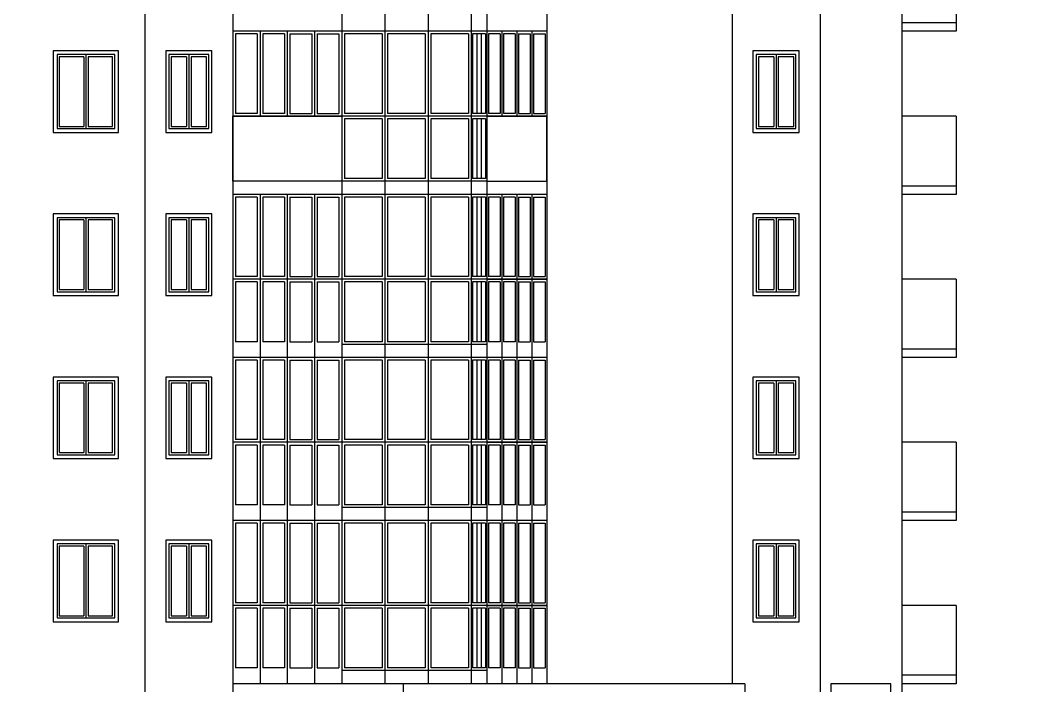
# Model space of a CAD drawing. Header units: inches. Extents: x -634 to 3638, y -6930911 to 5552.
# Drawn here: x 1300.73 to 1318.99, y 3483.55 to 3495.46 of the extents above; entities that cross this region are included whole.
import ezdxf

# ---------------------------------------------------------------- set-up
doc = ezdxf.new("R2010")
doc.units = ezdxf.units.IN
doc.header["$MEASUREMENT"] = 0
doc.linetypes.add('Dashed', pattern=[1128.888893, 564.444447, -564.444447])
for name, color, linetype, lineweight in [('ELEV', 134, 'Continuous', 18), ('фасады', 7, 'Continuous', 30), ('фасады2', 7, 'Continuous', 25)]:
    doc.layers.add(name, color=color, linetype=linetype, lineweight=lineweight)

msp = doc.modelspace()

# ---------------------------------------------------------------- hatches: boundary and pattern name
at = {"layer": 'ELEV', "linetype": 'Continuous'}
h = msp.add_hatch(dxfattribs=at)
h.set_pattern_fill('ANSI31', color=256, scale=0.01044, style=0)
h.set_pattern_definition([(45, (1262.311104, 3366.587935), (-0.02343928418428, 0.02343928418428), [])])
edge = h.paths.add_edge_path()
edge.add_ellipse((1445.78234, 3471.96182), major_axis=(0, 6932302.83262), ratio=0.00000001506, start_angle=89.999976115149, end_angle=270.000023884851)
edge.add_line((1445.67794, 3474.85168), (1445.67794, 3528.48347))
edge.add_line((1445.67794, 3528.48347), (1445.88675, 3528.48347))
edge.add_line((1445.88675, 3528.48347), (1445.88675, 3474.85168))

# ---------------------------------------------------------------- linework, layer by layer
at = {"layer": 'фасады', "color": 7, "ltscale": 100}
for points in [[(1304.5239, 3504.02135), (1304.5239, 3483.58297)], [(1308.78676, 3504.02135), (1308.78676, 3483.58297)], [(1310.13959, 3504.02135), (1310.13959, 3483.58297)]]:
    msp.add_lwpolyline(points, dxfattribs=at)
at = {"layer": 'фасады', "color": 7, "linetype": 'Dashed', "ltscale": 100}
for points in [[(1302.95014, 3498.18181), (1302.95014, 3495.26204)], [(1313.45255, 3498.18181), (1313.45255, 3495.26204)], [(1315.02631, 3498.18181), (1315.02631, 3495.26204)], [(1316.48619, 3498.18181), (1316.48619, 3495.26204)], [(1317.45945, 3496.66353), (1317.45945, 3495.26204)], [(1316.48619, 3495.41776), (1317.45945, 3495.41776), (1317.45945, 3495.26204), (1316.48619, 3495.26204)], [(1302.95014, 3495.26204), (1302.95014, 3492.34227)], [(1313.45255, 3495.26204), (1313.45255, 3492.34227)], [(1315.02631, 3495.26204), (1315.02631, 3492.34227)], [(1316.48619, 3495.26204), (1316.48619, 3492.34227)], [(1317.45945, 3493.74376), (1316.48619, 3493.74376)], [(1317.45945, 3493.74376), (1317.45945, 3492.34227)], [(1316.48619, 3492.49799), (1317.45945, 3492.49799), (1317.45945, 3492.34227), (1316.48619, 3492.34227)], [(1302.95014, 3492.34227), (1302.95014, 3489.4225)], [(1313.45255, 3492.34227), (1313.45255, 3489.4225)], [(1315.02631, 3492.34227), (1315.02631, 3489.4225)], [(1316.48619, 3492.34227), (1316.48619, 3489.4225)], [(1317.45945, 3490.82399), (1316.48619, 3490.82399)], [(1317.45945, 3490.82399), (1317.45945, 3489.4225)], [(1316.48619, 3489.57823), (1317.45945, 3489.57823), (1317.45945, 3489.4225), (1316.48619, 3489.4225)], [(1302.95014, 3489.4225), (1302.95014, 3486.50274)], [(1313.45255, 3489.4225), (1313.45255, 3486.50274)], [(1315.02631, 3489.4225), (1315.02631, 3486.50274)], [(1316.48619, 3489.4225), (1316.48619, 3486.50274)], [(1317.45945, 3487.90422), (1316.48619, 3487.90422)], [(1317.45945, 3487.90422), (1317.45945, 3486.50274)], [(1316.48619, 3486.65846), (1317.45945, 3486.65846), (1317.45945, 3486.50274), (1316.48619, 3486.50274)], [(1302.95014, 3486.50274), (1302.95014, 3483.58297)], [(1313.45255, 3486.50274), (1313.45255, 3483.58297)], [(1315.02631, 3486.50274), (1315.02631, 3483.58297)], [(1316.48619, 3486.50274), (1316.48619, 3483.58297)], [(1317.45945, 3484.98446), (1316.48619, 3484.98446)], [(1317.45945, 3484.98446), (1317.45945, 3483.58297)], [(1316.48619, 3483.73869), (1317.45945, 3483.73869), (1317.45945, 3483.58297), (1316.48619, 3483.58297)], [(1302.95014, 3483.58297), (1302.95014, 3479.78727)], [(1304.5239, 3483.58297), (1304.5239, 3479.94299)], [(1313.68224, 3483.58297), (1304.5239, 3483.58297)], [(1307.57019, 3483.58297), (1307.57019, 3479.94299)], [(1313.68224, 3483.58297), (1313.68224, 3479.94299)], [(1315.02631, 3483.58297), (1315.02631, 3479.78727)], [(1316.48619, 3483.58297), (1316.48619, 3479.78727)]]:
    msp.add_lwpolyline(points, dxfattribs=at)
at = {"layer": 'фасады', "color": 7, "ltscale": 100}
for points in [[(1304.5239, 3493.74376), (1306.47041, 3493.74376), (1306.47041, 3492.57586), (1304.5239, 3492.57586)], [(1310.13959, 3493.74376), (1309.069, 3493.74376), (1309.069, 3492.57586), (1310.13959, 3492.57586)]]:
    msp.add_lwpolyline(points, close=True, dxfattribs=at)
at = {"layer": 'фасады2', "color": 7, "ltscale": 100}
for p, q in [((1303.38178, 3494.84354), (1303.38178, 3493.51991)), ((1304.09226, 3494.84354), (1303.38178, 3494.84354)), ((1303.42071, 3494.80461), (1303.42071, 3493.55884)), ((1303.69809, 3494.80461), (1303.42071, 3494.80461)), ((1304.05333, 3494.80461), (1303.77595, 3494.80461)), ((1304.05333, 3493.55884), (1304.05333, 3494.80461)), ((1304.09226, 3493.51991), (1304.09226, 3494.84354)), ((1313.88419, 3494.84354), (1313.88419, 3493.51991)), ((1314.59467, 3494.84354), (1313.88419, 3494.84354)), ((1313.92312, 3494.80461), (1313.92312, 3493.55884)), ((1314.2005, 3494.80461), (1313.92312, 3494.80461)), ((1314.55574, 3494.80461), (1314.27836, 3494.80461)), ((1314.55574, 3493.55884), (1314.55574, 3494.80461)), ((1314.59467, 3493.51991), (1314.59467, 3494.84354)), ((1304.5239, 3493.74376), (1306.47041, 3493.74376)), ((1309.069, 3493.74376), (1310.13959, 3493.74376)), ((1303.38178, 3493.51991), (1304.09226, 3493.51991)), ((1303.42071, 3493.55884), (1303.69809, 3493.55884)), ((1303.77595, 3493.55884), (1304.05333, 3493.55884)), ((1313.88419, 3493.51991), (1314.59467, 3493.51991)), ((1313.92312, 3493.55884), (1314.2005, 3493.55884)), ((1314.27836, 3493.55884), (1314.55574, 3493.55884)), ((1303.38178, 3491.92377), (1303.38178, 3490.60014)), ((1304.09226, 3491.92377), (1303.38178, 3491.92377)), ((1303.42071, 3491.88484), (1303.42071, 3490.63907)), ((1303.69809, 3491.88484), (1303.42071, 3491.88484)), ((1304.05333, 3491.88484), (1303.77595, 3491.88484)), ((1304.05333, 3490.63907), (1304.05333, 3491.88484)), ((1304.09226, 3490.60014), (1304.09226, 3491.92377)), ((1313.88419, 3491.92377), (1313.88419, 3490.60014)), ((1314.59467, 3491.92377), (1313.88419, 3491.92377)), ((1313.92312, 3491.88484), (1313.92312, 3490.63907)), ((1314.2005, 3491.88484), (1313.92312, 3491.88484)), ((1314.55574, 3491.88484), (1314.27836, 3491.88484)), ((1314.55574, 3490.63907), (1314.55574, 3491.88484)), ((1314.59467, 3490.60014), (1314.59467, 3491.92377)), ((1309.069, 3490.82399), (1310.13959, 3490.82399)), ((1303.38178, 3490.60014), (1304.09226, 3490.60014)), ((1303.42071, 3490.63907), (1303.69809, 3490.63907)), ((1303.77595, 3490.63907), (1304.05333, 3490.63907)), ((1313.88419, 3490.60014), (1314.59467, 3490.60014)), ((1313.92312, 3490.63907), (1314.2005, 3490.63907)), ((1314.27836, 3490.63907), (1314.55574, 3490.63907)), ((1303.38178, 3489.004), (1303.38178, 3487.68038)), ((1304.09226, 3489.004), (1303.38178, 3489.004)), ((1303.42071, 3488.96507), (1303.42071, 3487.71931)), ((1303.69809, 3488.96507), (1303.42071, 3488.96507)), ((1304.05333, 3488.96507), (1303.77595, 3488.96507)), ((1304.05333, 3487.71931), (1304.05333, 3488.96507)), ((1304.09226, 3487.68038), (1304.09226, 3489.004)), ((1313.88419, 3489.004), (1313.88419, 3487.68038)), ((1314.59467, 3489.004), (1313.88419, 3489.004)), ((1313.92312, 3488.96507), (1313.92312, 3487.71931)), ((1314.2005, 3488.96507), (1313.92312, 3488.96507)), ((1314.55574, 3488.96507), (1314.27836, 3488.96507)), ((1314.55574, 3487.71931), (1314.55574, 3488.96507)), ((1314.59467, 3487.68038), (1314.59467, 3489.004)), ((1309.069, 3487.90422), (1310.13959, 3487.90422)), ((1303.38178, 3487.68038), (1304.09226, 3487.68038)), ((1303.42071, 3487.71931), (1303.69809, 3487.71931)), ((1303.77595, 3487.71931), (1304.05333, 3487.71931)), ((1313.88419, 3487.68038), (1314.59467, 3487.68038)), ((1313.92312, 3487.71931), (1314.2005, 3487.71931)), ((1314.27836, 3487.71931), (1314.55574, 3487.71931)), ((1303.38178, 3486.08423), (1303.38178, 3484.76061)), ((1304.09226, 3486.08423), (1303.38178, 3486.08423)), ((1303.42071, 3486.0453), (1303.42071, 3484.79954)), ((1303.69809, 3486.0453), (1303.42071, 3486.0453)), ((1304.05333, 3486.0453), (1303.77595, 3486.0453)), ((1304.05333, 3484.79954), (1304.05333, 3486.0453)), ((1304.09226, 3484.76061), (1304.09226, 3486.08423)), ((1313.88419, 3486.08423), (1313.88419, 3484.76061)), ((1314.59467, 3486.08423), (1313.88419, 3486.08423)), ((1313.92312, 3486.0453), (1313.92312, 3484.79954)), ((1314.2005, 3486.0453), (1313.92312, 3486.0453)), ((1314.55574, 3486.0453), (1314.27836, 3486.0453)), ((1314.55574, 3484.79954), (1314.55574, 3486.0453)), ((1314.59467, 3484.76061), (1314.59467, 3486.08423)), ((1309.069, 3484.98446), (1310.13959, 3484.98446)), ((1303.38178, 3484.76061), (1304.09226, 3484.76061)), ((1303.42071, 3484.79954), (1303.69809, 3484.79954)), ((1303.77595, 3484.79954), (1304.05333, 3484.79954)), ((1313.88419, 3484.76061), (1314.59467, 3484.76061)), ((1313.92312, 3484.79954), (1314.2005, 3484.79954)), ((1314.27836, 3484.79954), (1314.55574, 3484.79954))]:
    msp.add_line(p, q, dxfattribs=at)
at = {"layer": 'фасады2', "color": 7, "linetype": 'Dashed', "ltscale": 100}
for points in [[(1304.5239, 3498.18181), (1304.5239, 3495.26204)], [(1304.5239, 3498.18181), (1304.5239, 3495.26204)], [(1306.47041, 3498.18181), (1306.47041, 3495.26204)], [(1306.47041, 3498.18181), (1306.47041, 3495.26204)], [(1307.24318, 3498.18181), (1307.24318, 3495.26204)], [(1308.01497, 3498.18181), (1308.01497, 3495.26204)], [(1308.78676, 3498.18181), (1308.78676, 3495.26204)], [(1308.78676, 3498.18181), (1308.78676, 3495.26204)], [(1309.069, 3498.18181), (1309.069, 3495.26204)], [(1309.069, 3498.18181), (1309.069, 3495.26204)], [(1310.13959, 3498.18181), (1310.13959, 3495.26204)], [(1310.13959, 3498.18181), (1310.13959, 3495.26204)], [(1304.5239, 3495.26204), (1304.5239, 3492.34227)], [(1310.13959, 3495.26204), (1304.5239, 3495.26204)], [(1304.96186, 3495.21338), (1304.57256, 3495.21338)], [(1304.96186, 3495.21338), (1304.96186, 3493.79243)], [(1305.01052, 3495.26204), (1305.01052, 3493.74376)], [(1305.05919, 3495.21338), (1305.05919, 3493.79243)], [(1305.44849, 3495.21338), (1305.05919, 3495.21338)], [(1305.44849, 3495.21338), (1305.44849, 3493.79243)], [(1305.49715, 3495.26204), (1305.49715, 3493.74376)], [(1305.54582, 3495.21338), (1305.54582, 3493.79243)], [(1305.54582, 3495.21338), (1305.93512, 3495.21338)], [(1305.93512, 3495.21338), (1305.93512, 3493.79243)], [(1305.98378, 3495.26204), (1305.98378, 3493.74376)], [(1306.03244, 3495.21338), (1306.03244, 3493.79243)], [(1306.03244, 3495.21338), (1306.42175, 3495.21338)], [(1306.47041, 3495.26204), (1306.47041, 3492.34227)], [(1307.19451, 3495.21338), (1306.52005, 3495.21338)], [(1307.24318, 3495.26204), (1307.24318, 3492.34227)], [(1307.9663, 3495.21338), (1307.29184, 3495.21338)], [(1308.01497, 3495.26204), (1308.01497, 3492.34227)], [(1308.7381, 3495.21338), (1308.06363, 3495.21338)], [(1308.78676, 3495.26204), (1308.78676, 3492.34227)], [(1309.04467, 3495.21338), (1308.81109, 3495.21338)], [(1309.069, 3495.26204), (1309.069, 3492.34227)], [(1309.0982, 3495.21338), (1309.0982, 3493.79243)], [(1309.30745, 3495.21338), (1309.0982, 3495.21338)], [(1309.30745, 3495.21338), (1309.30745, 3493.79243)], [(1309.33665, 3495.26204), (1309.33665, 3493.74376)], [(1309.36585, 3495.21338), (1309.36585, 3493.79243)], [(1309.5751, 3495.21338), (1309.36585, 3495.21338)], [(1309.5751, 3495.21338), (1309.5751, 3493.79243)], [(1309.6043, 3495.26204), (1309.6043, 3493.74376)], [(1309.63349, 3495.21338), (1309.63349, 3493.79243)], [(1309.63349, 3495.21338), (1309.84274, 3495.21338)], [(1309.84274, 3495.21338), (1309.84274, 3493.79243)], [(1309.87194, 3495.26204), (1309.87194, 3493.74376)], [(1309.90114, 3495.21338), (1309.90114, 3493.79243)], [(1309.90114, 3495.21338), (1310.11039, 3495.21338)], [(1310.11039, 3495.21338), (1310.11039, 3493.79243)], [(1310.13959, 3495.26204), (1310.13959, 3492.34227)], [(1310.13959, 3493.74376), (1304.5239, 3493.74376)], [(1310.13959, 3493.74376), (1304.5239, 3493.74376)], [(1304.96186, 3493.79243), (1304.57256, 3493.79243)], [(1305.44849, 3493.79243), (1305.05919, 3493.79243)], [(1305.54582, 3493.79243), (1305.93512, 3493.79243)], [(1306.03244, 3493.79243), (1306.42175, 3493.79243)], [(1307.19451, 3493.79243), (1306.52005, 3493.79243)], [(1307.19451, 3493.6951), (1306.52005, 3493.6951)], [(1307.9663, 3493.79243), (1307.29184, 3493.79243)], [(1307.9663, 3493.6951), (1307.29184, 3493.6951)], [(1308.7381, 3493.79243), (1308.06363, 3493.79243)], [(1308.7381, 3493.6951), (1308.06363, 3493.6951)], [(1309.04467, 3493.79243), (1308.81109, 3493.79243)], [(1309.04467, 3493.6951), (1308.81109, 3493.6951)], [(1309.30745, 3493.79243), (1309.0982, 3493.79243)], [(1309.5751, 3493.79243), (1309.36585, 3493.79243)], [(1309.63349, 3493.79243), (1309.84274, 3493.79243)], [(1309.90114, 3493.79243), (1310.11039, 3493.79243)], [(1309.069, 3492.57586), (1306.47041, 3492.57586)], [(1307.19451, 3492.62452), (1306.52005, 3492.62452)], [(1307.9663, 3492.62452), (1307.29184, 3492.62452)], [(1308.7381, 3492.62452), (1308.06363, 3492.62452)], [(1309.04467, 3492.62452), (1308.81109, 3492.62452)], [(1309.069, 3492.57586), (1309.069, 3489.65609)], [(1304.5239, 3492.34227), (1304.5239, 3489.4225)], [(1310.13959, 3492.34227), (1304.5239, 3492.34227)], [(1304.96186, 3492.29361), (1304.57256, 3492.29361)], [(1304.96186, 3492.29361), (1304.96186, 3490.87266)], [(1305.01052, 3492.34227), (1305.01052, 3489.4225)], [(1305.05919, 3492.29361), (1305.05919, 3490.87266)], [(1305.44849, 3492.29361), (1305.05919, 3492.29361)], [(1305.44849, 3492.29361), (1305.44849, 3490.87266)], [(1305.49715, 3492.34227), (1305.49715, 3489.4225)], [(1305.54582, 3492.29361), (1305.54582, 3490.87266)], [(1305.54582, 3492.29361), (1305.93512, 3492.29361)], [(1305.93512, 3492.29361), (1305.93512, 3490.87266)], [(1305.98378, 3492.34227), (1305.98378, 3489.4225)], [(1306.03244, 3492.29361), (1306.03244, 3490.87266)], [(1306.03244, 3492.29361), (1306.42175, 3492.29361)], [(1306.47041, 3492.34227), (1306.47041, 3489.4225)], [(1306.47041, 3492.34227), (1306.47041, 3489.4225)], [(1307.19451, 3492.29361), (1306.52005, 3492.29361)], [(1307.24318, 3492.34227), (1307.24318, 3489.4225)], [(1307.9663, 3492.29361), (1307.29184, 3492.29361)], [(1308.01497, 3492.34227), (1308.01497, 3489.4225)], [(1308.7381, 3492.29361), (1308.06363, 3492.29361)], [(1308.78676, 3492.34227), (1308.78676, 3489.4225)], [(1308.78676, 3492.34227), (1308.78676, 3489.4225)], [(1309.04467, 3492.29361), (1308.81109, 3492.29361)], [(1309.069, 3492.34227), (1309.069, 3489.4225)], [(1309.0982, 3492.29361), (1309.0982, 3490.87266)], [(1309.30745, 3492.29361), (1309.0982, 3492.29361)], [(1309.30745, 3492.29361), (1309.30745, 3490.87266)], [(1309.33665, 3492.34227), (1309.33665, 3489.4225)], [(1309.36585, 3492.29361), (1309.36585, 3490.87266)], [(1309.5751, 3492.29361), (1309.36585, 3492.29361)], [(1309.5751, 3492.29361), (1309.5751, 3490.87266)], [(1309.6043, 3492.34227), (1309.6043, 3489.4225)], [(1309.63349, 3492.29361), (1309.63349, 3490.87266)], [(1309.63349, 3492.29361), (1309.84274, 3492.29361)], [(1309.84274, 3492.29361), (1309.84274, 3490.87266)], [(1309.87194, 3492.34227), (1309.87194, 3489.4225)], [(1309.90114, 3492.29361), (1309.90114, 3490.87266)], [(1309.90114, 3492.29361), (1310.11039, 3492.29361)], [(1310.11039, 3492.29361), (1310.11039, 3490.87266)], [(1310.13959, 3492.34227), (1310.13959, 3489.4225)], [(1310.13959, 3490.82399), (1304.5239, 3490.82399)], [(1304.96186, 3490.87266), (1304.57256, 3490.87266)], [(1304.96186, 3490.77533), (1304.57256, 3490.77533)], [(1304.96186, 3490.77533), (1304.96186, 3489.70475)], [(1305.44849, 3490.87266), (1305.05919, 3490.87266)], [(1305.05919, 3490.77533), (1305.05919, 3489.70475)], [(1305.44849, 3490.77533), (1305.05919, 3490.77533)], [(1305.44849, 3490.77533), (1305.44849, 3489.70475)], [(1305.54582, 3490.87266), (1305.93512, 3490.87266)], [(1305.54582, 3490.77533), (1305.54582, 3489.70475)], [(1305.54582, 3490.77533), (1305.93512, 3490.77533)], [(1305.93512, 3490.77533), (1305.93512, 3489.70475)], [(1306.03244, 3490.87266), (1306.42175, 3490.87266)], [(1306.03244, 3490.77533), (1306.03244, 3489.70475)], [(1306.03244, 3490.77533), (1306.42175, 3490.77533)], [(1307.19451, 3490.87266), (1306.52005, 3490.87266)], [(1307.19451, 3490.77533), (1306.52005, 3490.77533)], [(1307.9663, 3490.87266), (1307.29184, 3490.87266)], [(1307.9663, 3490.77533), (1307.29184, 3490.77533)], [(1308.7381, 3490.87266), (1308.06363, 3490.87266)], [(1308.7381, 3490.77533), (1308.06363, 3490.77533)], [(1309.04467, 3490.87266), (1308.81109, 3490.87266)], [(1309.04467, 3490.77533), (1308.81109, 3490.77533)], [(1309.30745, 3490.87266), (1309.0982, 3490.87266)], [(1309.0982, 3490.77533), (1309.0982, 3489.70475)], [(1309.30745, 3490.77533), (1309.0982, 3490.77533)], [(1309.30745, 3490.77533), (1309.30745, 3489.70475)], [(1309.5751, 3490.87266), (1309.36585, 3490.87266)], [(1309.36585, 3490.77533), (1309.36585, 3489.70475)], [(1309.5751, 3490.77533), (1309.36585, 3490.77533)], [(1309.5751, 3490.77533), (1309.5751, 3489.70475)], [(1309.63349, 3490.87266), (1309.84274, 3490.87266)], [(1309.63349, 3490.77533), (1309.63349, 3489.70475)], [(1309.63349, 3490.77533), (1309.84274, 3490.77533)], [(1309.84274, 3490.77533), (1309.84274, 3489.70475)], [(1309.90114, 3490.87266), (1310.11039, 3490.87266)], [(1309.90114, 3490.77533), (1309.90114, 3489.70475)], [(1309.90114, 3490.77533), (1310.11039, 3490.77533)], [(1310.11039, 3490.77533), (1310.11039, 3489.70475)], [(1304.96186, 3489.70475), (1304.57256, 3489.70475)], [(1305.44849, 3489.70475), (1305.05919, 3489.70475)], [(1305.54582, 3489.70475), (1305.93512, 3489.70475)], [(1306.03244, 3489.70475), (1306.42175, 3489.70475)], [(1309.069, 3489.65609), (1306.47041, 3489.65609)], [(1307.19451, 3489.70475), (1306.52005, 3489.70475)], [(1307.9663, 3489.70475), (1307.29184, 3489.70475)], [(1308.7381, 3489.70475), (1308.06363, 3489.70475)], [(1309.04467, 3489.70475), (1308.81109, 3489.70475)], [(1309.069, 3489.65609), (1309.069, 3486.73632)], [(1309.30745, 3489.70475), (1309.0982, 3489.70475)], [(1309.5751, 3489.70475), (1309.36585, 3489.70475)], [(1309.63349, 3489.70475), (1309.84274, 3489.70475)], [(1309.90114, 3489.70475), (1310.11039, 3489.70475)], [(1304.5239, 3489.4225), (1304.5239, 3486.50274)], [(1304.5239, 3489.4225), (1304.5239, 3486.50274)], [(1310.13959, 3489.4225), (1304.5239, 3489.4225)], [(1304.96186, 3489.37384), (1304.57256, 3489.37384)], [(1304.96186, 3489.37384), (1304.96186, 3487.95289)], [(1305.01052, 3489.4225), (1305.01052, 3486.50274)], [(1305.05919, 3489.37384), (1305.05919, 3487.95289)], [(1305.44849, 3489.37384), (1305.05919, 3489.37384)], [(1305.44849, 3489.37384), (1305.44849, 3487.95289)], [(1305.49715, 3489.4225), (1305.49715, 3486.50274)], [(1305.54582, 3489.37384), (1305.54582, 3487.95289)], [(1305.54582, 3489.37384), (1305.93512, 3489.37384)], [(1305.93512, 3489.37384), (1305.93512, 3487.95289)], [(1305.98378, 3489.4225), (1305.98378, 3486.50274)], [(1306.03244, 3489.37384), (1306.03244, 3487.95289)], [(1306.03244, 3489.37384), (1306.42175, 3489.37384)], [(1306.47041, 3489.4225), (1306.47041, 3486.50274)], [(1306.47041, 3489.4225), (1306.47041, 3486.50274)], [(1306.47041, 3489.4225), (1306.47041, 3486.50274)], [(1307.19451, 3489.37384), (1306.52005, 3489.37384)], [(1307.24318, 3489.4225), (1307.24318, 3486.50274)], [(1307.9663, 3489.37384), (1307.29184, 3489.37384)], [(1308.01497, 3489.4225), (1308.01497, 3486.50274)], [(1308.7381, 3489.37384), (1308.06363, 3489.37384)], [(1308.78676, 3489.4225), (1308.78676, 3486.50274)], [(1308.78676, 3489.4225), (1308.78676, 3486.50274)], [(1308.78676, 3489.4225), (1308.78676, 3486.50274)], [(1309.04467, 3489.37384), (1308.81109, 3489.37384)], [(1309.069, 3489.4225), (1309.069, 3486.50274)], [(1309.0982, 3489.37384), (1309.0982, 3487.95289)], [(1309.30745, 3489.37384), (1309.0982, 3489.37384)], [(1309.30745, 3489.37384), (1309.30745, 3487.95289)], [(1309.33665, 3489.4225), (1309.33665, 3486.50274)], [(1309.36585, 3489.37384), (1309.36585, 3487.95289)], [(1309.5751, 3489.37384), (1309.36585, 3489.37384)], [(1309.5751, 3489.37384), (1309.5751, 3487.95289)], [(1309.6043, 3489.4225), (1309.6043, 3486.50274)], [(1309.63349, 3489.37384), (1309.63349, 3487.95289)], [(1309.63349, 3489.37384), (1309.84274, 3489.37384)], [(1309.84274, 3489.37384), (1309.84274, 3487.95289)], [(1309.87194, 3489.4225), (1309.87194, 3486.50274)], [(1309.90114, 3489.37384), (1309.90114, 3487.95289)], [(1309.90114, 3489.37384), (1310.11039, 3489.37384)], [(1310.11039, 3489.37384), (1310.11039, 3487.95289)], [(1310.13959, 3489.4225), (1310.13959, 3486.50274)], [(1310.13959, 3489.4225), (1310.13959, 3486.50274)], [(1310.13959, 3487.90422), (1304.5239, 3487.90422)], [(1304.96186, 3487.95289), (1304.57256, 3487.95289)], [(1304.96186, 3487.85556), (1304.57256, 3487.85556)], [(1304.96186, 3487.85556), (1304.96186, 3486.78498)], [(1305.44849, 3487.95289), (1305.05919, 3487.95289)], [(1305.05919, 3487.85556), (1305.05919, 3486.78498)], [(1305.44849, 3487.85556), (1305.05919, 3487.85556)], [(1305.44849, 3487.85556), (1305.44849, 3486.78498)], [(1305.54582, 3487.95289), (1305.93512, 3487.95289)], [(1305.54582, 3487.85556), (1305.54582, 3486.78498)], [(1305.54582, 3487.85556), (1305.93512, 3487.85556)], [(1305.93512, 3487.85556), (1305.93512, 3486.78498)], [(1306.03244, 3487.95289), (1306.42175, 3487.95289)], [(1306.03244, 3487.85556), (1306.03244, 3486.78498)], [(1306.03244, 3487.85556), (1306.42175, 3487.85556)], [(1307.19451, 3487.95289), (1306.52005, 3487.95289)], [(1307.19451, 3487.85556), (1306.52005, 3487.85556)], [(1307.9663, 3487.95289), (1307.29184, 3487.95289)], [(1307.9663, 3487.85556), (1307.29184, 3487.85556)], [(1308.7381, 3487.95289), (1308.06363, 3487.95289)], [(1308.7381, 3487.85556), (1308.06363, 3487.85556)], [(1309.04467, 3487.95289), (1308.81109, 3487.95289)], [(1309.04467, 3487.85556), (1308.81109, 3487.85556)], [(1309.30745, 3487.95289), (1309.0982, 3487.95289)], [(1309.0982, 3487.85556), (1309.0982, 3486.78498)], [(1309.30745, 3487.85556), (1309.0982, 3487.85556)], [(1309.30745, 3487.85556), (1309.30745, 3486.78498)], [(1309.5751, 3487.95289), (1309.36585, 3487.95289)], [(1309.36585, 3487.85556), (1309.36585, 3486.78498)], [(1309.5751, 3487.85556), (1309.36585, 3487.85556)], [(1309.5751, 3487.85556), (1309.5751, 3486.78498)], [(1309.63349, 3487.95289), (1309.84274, 3487.95289)], [(1309.63349, 3487.85556), (1309.63349, 3486.78498)], [(1309.63349, 3487.85556), (1309.84274, 3487.85556)], [(1309.84274, 3487.85556), (1309.84274, 3486.78498)], [(1309.90114, 3487.95289), (1310.11039, 3487.95289)], [(1309.90114, 3487.85556), (1309.90114, 3486.78498)], [(1309.90114, 3487.85556), (1310.11039, 3487.85556)], [(1310.11039, 3487.85556), (1310.11039, 3486.78498)], [(1304.96186, 3486.78498), (1304.57256, 3486.78498)], [(1305.44849, 3486.78498), (1305.05919, 3486.78498)], [(1305.54582, 3486.78498), (1305.93512, 3486.78498)], [(1306.03244, 3486.78498), (1306.42175, 3486.78498)], [(1309.069, 3486.73632), (1306.47041, 3486.73632)], [(1307.19451, 3486.78498), (1306.52005, 3486.78498)], [(1307.9663, 3486.78498), (1307.29184, 3486.78498)], [(1308.7381, 3486.78498), (1308.06363, 3486.78498)], [(1309.04467, 3486.78498), (1308.81109, 3486.78498)], [(1309.069, 3486.73632), (1309.069, 3483.81655)], [(1309.30745, 3486.78498), (1309.0982, 3486.78498)], [(1309.5751, 3486.78498), (1309.36585, 3486.78498)], [(1309.63349, 3486.78498), (1309.84274, 3486.78498)], [(1309.90114, 3486.78498), (1310.11039, 3486.78498)], [(1304.5239, 3486.50274), (1304.5239, 3483.58297)], [(1304.5239, 3486.50274), (1304.5239, 3483.58297)], [(1304.5239, 3486.50274), (1304.5239, 3483.58297)], [(1310.13959, 3486.50274), (1304.5239, 3486.50274)], [(1304.96186, 3486.45407), (1304.57256, 3486.45407)], [(1304.96186, 3486.45407), (1304.96186, 3485.03312)], [(1305.01052, 3486.50274), (1305.01052, 3483.58297)], [(1305.05919, 3486.45407), (1305.05919, 3485.03312)], [(1305.44849, 3486.45407), (1305.05919, 3486.45407)], [(1305.44849, 3486.45407), (1305.44849, 3485.03312)], [(1305.49715, 3486.50274), (1305.49715, 3483.58297)], [(1305.54582, 3486.45407), (1305.54582, 3485.03312)], [(1305.54582, 3486.45407), (1305.93512, 3486.45407)], [(1305.93512, 3486.45407), (1305.93512, 3485.03312)], [(1305.98378, 3486.50274), (1305.98378, 3483.58297)], [(1306.03244, 3486.45407), (1306.03244, 3485.03312)], [(1306.03244, 3486.45407), (1306.42175, 3486.45407)], [(1306.47041, 3486.50274), (1306.47041, 3483.58297)], [(1306.47041, 3486.50274), (1306.47041, 3483.58297)], [(1306.47041, 3486.50274), (1306.47041, 3483.58297)], [(1306.47041, 3486.50274), (1306.47041, 3483.58297)], [(1307.19451, 3486.45407), (1306.52005, 3486.45407)], [(1307.24318, 3486.50274), (1307.24318, 3483.58297)], [(1307.9663, 3486.45407), (1307.29184, 3486.45407)], [(1308.01497, 3486.50274), (1308.01497, 3483.58297)], [(1308.7381, 3486.45407), (1308.06363, 3486.45407)], [(1308.78676, 3486.50274), (1308.78676, 3483.58297)], [(1308.78676, 3486.50274), (1308.78676, 3483.58297)], [(1308.78676, 3486.50274), (1308.78676, 3483.58297)], [(1308.78676, 3486.50274), (1308.78676, 3483.58297)], [(1309.04467, 3486.45407), (1308.81109, 3486.45407)], [(1309.069, 3486.50274), (1309.069, 3483.58297)], [(1309.0982, 3486.45407), (1309.0982, 3485.03312)], [(1309.30745, 3486.45407), (1309.0982, 3486.45407)], [(1309.30745, 3486.45407), (1309.30745, 3485.03312)], [(1309.33665, 3486.50274), (1309.33665, 3483.58297)], [(1309.36585, 3486.45407), (1309.36585, 3485.03312)], [(1309.5751, 3486.45407), (1309.36585, 3486.45407)], [(1309.5751, 3486.45407), (1309.5751, 3485.03312)], [(1309.6043, 3486.50274), (1309.6043, 3483.58297)], [(1309.63349, 3486.45407), (1309.63349, 3485.03312)], [(1309.63349, 3486.45407), (1309.84274, 3486.45407)], [(1309.84274, 3486.45407), (1309.84274, 3485.03312)], [(1309.87194, 3486.50274), (1309.87194, 3483.58297)], [(1309.90114, 3486.45407), (1309.90114, 3485.03312)], [(1309.90114, 3486.45407), (1310.11039, 3486.45407)], [(1310.11039, 3486.45407), (1310.11039, 3485.03312)], [(1310.13959, 3486.50274), (1310.13959, 3483.58297)], [(1310.13959, 3486.50274), (1310.13959, 3483.58297)], [(1310.13959, 3486.50274), (1310.13959, 3483.58297)], [(1310.13959, 3484.98446), (1304.5239, 3484.98446)], [(1304.96186, 3485.03312), (1304.57256, 3485.03312)], [(1304.96186, 3484.93579), (1304.57256, 3484.93579)], [(1304.96186, 3484.93579), (1304.96186, 3483.86521)], [(1305.44849, 3485.03312), (1305.05919, 3485.03312)], [(1305.05919, 3484.93579), (1305.05919, 3483.86521)], [(1305.44849, 3484.93579), (1305.05919, 3484.93579)], [(1305.44849, 3484.93579), (1305.44849, 3483.86521)], [(1305.54582, 3485.03312), (1305.93512, 3485.03312)], [(1305.54582, 3484.93579), (1305.54582, 3483.86521)], [(1305.54582, 3484.93579), (1305.93512, 3484.93579)], [(1305.93512, 3484.93579), (1305.93512, 3483.86521)], [(1306.03244, 3485.03312), (1306.42175, 3485.03312)], [(1306.03244, 3484.93579), (1306.03244, 3483.86521)], [(1306.03244, 3484.93579), (1306.42175, 3484.93579)], [(1307.19451, 3485.03312), (1306.52005, 3485.03312)], [(1307.19451, 3484.93579), (1306.52005, 3484.93579)], [(1307.9663, 3485.03312), (1307.29184, 3485.03312)], [(1307.9663, 3484.93579), (1307.29184, 3484.93579)], [(1308.7381, 3485.03312), (1308.06363, 3485.03312)], [(1308.7381, 3484.93579), (1308.06363, 3484.93579)], [(1309.04467, 3485.03312), (1308.81109, 3485.03312)], [(1309.04467, 3484.93579), (1308.81109, 3484.93579)], [(1309.30745, 3485.03312), (1309.0982, 3485.03312)], [(1309.0982, 3484.93579), (1309.0982, 3483.86521)], [(1309.30745, 3484.93579), (1309.0982, 3484.93579)], [(1309.30745, 3484.93579), (1309.30745, 3483.86521)], [(1309.5751, 3485.03312), (1309.36585, 3485.03312)], [(1309.36585, 3484.93579), (1309.36585, 3483.86521)], [(1309.5751, 3484.93579), (1309.36585, 3484.93579)], [(1309.5751, 3484.93579), (1309.5751, 3483.86521)], [(1309.63349, 3485.03312), (1309.84274, 3485.03312)], [(1309.63349, 3484.93579), (1309.63349, 3483.86521)], [(1309.63349, 3484.93579), (1309.84274, 3484.93579)], [(1309.84274, 3484.93579), (1309.84274, 3483.86521)], [(1309.90114, 3485.03312), (1310.11039, 3485.03312)], [(1309.90114, 3484.93579), (1309.90114, 3483.86521)], [(1309.90114, 3484.93579), (1310.11039, 3484.93579)], [(1310.11039, 3484.93579), (1310.11039, 3483.86521)], [(1304.96186, 3483.86521), (1304.57256, 3483.86521)], [(1305.44849, 3483.86521), (1305.05919, 3483.86521)], [(1305.54582, 3483.86521), (1305.93512, 3483.86521)], [(1306.03244, 3483.86521), (1306.42175, 3483.86521)], [(1309.069, 3483.81655), (1306.47041, 3483.81655)], [(1307.19451, 3483.86521), (1306.52005, 3483.86521)], [(1307.9663, 3483.86521), (1307.29184, 3483.86521)], [(1308.7381, 3483.86521), (1308.06363, 3483.86521)], [(1309.04467, 3483.86521), (1308.81109, 3483.86521)], [(1309.30745, 3483.86521), (1309.0982, 3483.86521)], [(1309.5751, 3483.86521), (1309.36585, 3483.86521)], [(1309.63349, 3483.86521), (1309.84274, 3483.86521)], [(1309.90114, 3483.86521), (1310.11039, 3483.86521)]]:
    msp.add_lwpolyline(points, dxfattribs=at)
at = {"layer": 'фасады2', "color": 7, "ltscale": 100}
for points in [[(1306.47041, 3498.18181), (1306.47041, 3495.26204)], [(1304.57256, 3495.21338), (1304.57256, 3493.79243)], [(1306.42175, 3495.21338), (1306.42175, 3493.79243)], [(1306.47041, 3495.26204), (1306.47041, 3492.34227)], [(1306.52005, 3495.21338), (1306.52005, 3493.79243)], [(1307.19451, 3495.21338), (1307.19451, 3493.79243)], [(1307.29184, 3495.21338), (1307.29184, 3493.79243)], [(1307.9663, 3495.21338), (1307.9663, 3493.79243)], [(1308.06363, 3495.21338), (1308.06363, 3493.79243)], [(1308.7381, 3495.21338), (1308.7381, 3493.79243)], [(1308.81109, 3495.21338), (1308.81109, 3493.79243)], [(1308.88895, 3495.21338), (1308.88895, 3493.79243)], [(1308.96681, 3495.21338), (1308.96681, 3493.79243)], [(1309.04467, 3495.21338), (1309.04467, 3493.79243)], [(1301.85717, 3494.80461), (1301.41921, 3494.80461), (1301.41921, 3493.55884), (1301.85717, 3493.55884)], [(1301.85717, 3494.80461), (1301.85717, 3493.55884)], [(1301.8961, 3494.84354), (1301.8961, 3493.51991)], [(1301.93503, 3494.80461), (1301.93503, 3493.55884)], [(1301.93503, 3493.55884), (1302.373, 3493.55884), (1302.373, 3494.80461), (1301.93503, 3494.80461)], [(1303.69809, 3494.80461), (1303.69809, 3493.55884)], [(1303.73702, 3494.84354), (1303.73702, 3493.51991)], [(1303.77595, 3494.80461), (1303.77595, 3493.55884)], [(1303.77595, 3494.80461), (1303.77595, 3493.55884)], [(1314.2005, 3494.80461), (1314.2005, 3493.55884)], [(1314.23943, 3494.84354), (1314.23943, 3493.51991)], [(1314.27836, 3494.80461), (1314.27836, 3493.55884)], [(1314.27836, 3494.80461), (1314.27836, 3493.55884)], [(1306.52005, 3493.6951), (1306.52005, 3492.62452)], [(1307.19451, 3493.6951), (1307.19451, 3492.62452)], [(1307.29184, 3493.6951), (1307.29184, 3492.62452)], [(1307.9663, 3493.6951), (1307.9663, 3492.62452)], [(1308.06363, 3493.6951), (1308.06363, 3492.62452)], [(1308.7381, 3493.6951), (1308.7381, 3492.62452)], [(1308.81109, 3493.6951), (1308.81109, 3492.62452)], [(1308.88895, 3493.6951), (1308.88895, 3492.62452)], [(1308.96681, 3493.6951), (1308.96681, 3492.62452)], [(1309.04467, 3493.6951), (1309.04467, 3492.62452)], [(1304.57256, 3492.29361), (1304.57256, 3490.87266)], [(1306.42175, 3492.29361), (1306.42175, 3490.87266)], [(1306.47041, 3492.34227), (1306.47041, 3489.4225)], [(1306.52005, 3492.29361), (1306.52005, 3490.87266)], [(1307.19451, 3492.29361), (1307.19451, 3490.87266)], [(1307.29184, 3492.29361), (1307.29184, 3490.87266)], [(1307.9663, 3492.29361), (1307.9663, 3490.87266)], [(1308.06363, 3492.29361), (1308.06363, 3490.87266)], [(1308.7381, 3492.29361), (1308.7381, 3490.87266)], [(1308.81109, 3492.29361), (1308.81109, 3490.87266)], [(1308.88895, 3492.29361), (1308.88895, 3490.87266)], [(1308.96681, 3492.29361), (1308.96681, 3490.87266)], [(1309.04467, 3492.29361), (1309.04467, 3490.87266)], [(1301.85717, 3491.88484), (1301.41921, 3491.88484), (1301.41921, 3490.63907), (1301.85717, 3490.63907)], [(1301.85717, 3491.88484), (1301.85717, 3490.63907)], [(1301.8961, 3491.92377), (1301.8961, 3490.60014)], [(1301.93503, 3491.88484), (1301.93503, 3490.63907)], [(1301.93503, 3490.63907), (1302.373, 3490.63907), (1302.373, 3491.88484), (1301.93503, 3491.88484)], [(1303.69809, 3491.88484), (1303.69809, 3490.63907)], [(1303.73702, 3491.92377), (1303.73702, 3490.60014)], [(1303.77595, 3491.88484), (1303.77595, 3490.63907)], [(1303.77595, 3491.88484), (1303.77595, 3490.63907)], [(1314.2005, 3491.88484), (1314.2005, 3490.63907)], [(1314.23943, 3491.92377), (1314.23943, 3490.60014)], [(1314.27836, 3491.88484), (1314.27836, 3490.63907)], [(1314.27836, 3491.88484), (1314.27836, 3490.63907)], [(1304.57256, 3490.77533), (1304.57256, 3489.70475)], [(1306.42175, 3490.77533), (1306.42175, 3489.70475)], [(1306.52005, 3490.77533), (1306.52005, 3489.70475)], [(1307.19451, 3490.77533), (1307.19451, 3489.70475)], [(1307.29184, 3490.77533), (1307.29184, 3489.70475)], [(1307.9663, 3490.77533), (1307.9663, 3489.70475)], [(1308.06363, 3490.77533), (1308.06363, 3489.70475)], [(1308.7381, 3490.77533), (1308.7381, 3489.70475)], [(1308.81109, 3490.77533), (1308.81109, 3489.70475)], [(1308.88895, 3490.77533), (1308.88895, 3489.70475)], [(1308.96681, 3490.77533), (1308.96681, 3489.70475)], [(1309.04467, 3490.77533), (1309.04467, 3489.70475)], [(1304.57256, 3489.37384), (1304.57256, 3487.95289)], [(1306.42175, 3489.37384), (1306.42175, 3487.95289)], [(1306.47041, 3489.4225), (1306.47041, 3486.50274)], [(1306.52005, 3489.37384), (1306.52005, 3487.95289)], [(1307.19451, 3489.37384), (1307.19451, 3487.95289)], [(1307.29184, 3489.37384), (1307.29184, 3487.95289)], [(1307.9663, 3489.37384), (1307.9663, 3487.95289)], [(1308.06363, 3489.37384), (1308.06363, 3487.95289)], [(1308.7381, 3489.37384), (1308.7381, 3487.95289)], [(1308.81109, 3489.37384), (1308.81109, 3487.95289)], [(1308.88895, 3489.37384), (1308.88895, 3487.95289)], [(1308.96681, 3489.37384), (1308.96681, 3487.95289)], [(1309.04467, 3489.37384), (1309.04467, 3487.95289)], [(1301.85717, 3488.96507), (1301.41921, 3488.96507), (1301.41921, 3487.71931), (1301.85717, 3487.71931)], [(1301.85717, 3488.96507), (1301.85717, 3487.71931)], [(1301.8961, 3489.004), (1301.8961, 3487.68038)], [(1301.93503, 3488.96507), (1301.93503, 3487.71931)], [(1301.93503, 3487.71931), (1302.373, 3487.71931), (1302.373, 3488.96507), (1301.93503, 3488.96507)], [(1303.69809, 3488.96507), (1303.69809, 3487.71931)], [(1303.73702, 3489.004), (1303.73702, 3487.68038)], [(1303.77595, 3488.96507), (1303.77595, 3487.71931)], [(1303.77595, 3488.96507), (1303.77595, 3487.71931)], [(1314.2005, 3488.96507), (1314.2005, 3487.71931)], [(1314.23943, 3489.004), (1314.23943, 3487.68038)], [(1314.27836, 3488.96507), (1314.27836, 3487.71931)], [(1314.27836, 3488.96507), (1314.27836, 3487.71931)], [(1304.57256, 3487.85556), (1304.57256, 3486.78498)], [(1306.42175, 3487.85556), (1306.42175, 3486.78498)], [(1306.52005, 3487.85556), (1306.52005, 3486.78498)], [(1307.19451, 3487.85556), (1307.19451, 3486.78498)], [(1307.29184, 3487.85556), (1307.29184, 3486.78498)], [(1307.9663, 3487.85556), (1307.9663, 3486.78498)], [(1308.06363, 3487.85556), (1308.06363, 3486.78498)], [(1308.7381, 3487.85556), (1308.7381, 3486.78498)], [(1308.81109, 3487.85556), (1308.81109, 3486.78498)], [(1308.88895, 3487.85556), (1308.88895, 3486.78498)], [(1308.96681, 3487.85556), (1308.96681, 3486.78498)], [(1309.04467, 3487.85556), (1309.04467, 3486.78498)], [(1304.57256, 3486.45407), (1304.57256, 3485.03312)], [(1306.42175, 3486.45407), (1306.42175, 3485.03312)], [(1306.47041, 3486.50274), (1306.47041, 3483.58297)], [(1306.52005, 3486.45407), (1306.52005, 3485.03312)], [(1307.19451, 3486.45407), (1307.19451, 3485.03312)], [(1307.29184, 3486.45407), (1307.29184, 3485.03312)], [(1307.9663, 3486.45407), (1307.9663, 3485.03312)], [(1308.06363, 3486.45407), (1308.06363, 3485.03312)], [(1308.7381, 3486.45407), (1308.7381, 3485.03312)], [(1308.81109, 3486.45407), (1308.81109, 3485.03312)], [(1308.88895, 3486.45407), (1308.88895, 3485.03312)], [(1308.96681, 3486.45407), (1308.96681, 3485.03312)], [(1309.04467, 3486.45407), (1309.04467, 3485.03312)], [(1301.85717, 3486.0453), (1301.41921, 3486.0453), (1301.41921, 3484.79954), (1301.85717, 3484.79954)], [(1301.85717, 3486.0453), (1301.85717, 3484.79954)], [(1301.8961, 3486.08423), (1301.8961, 3484.76061)], [(1301.93503, 3486.0453), (1301.93503, 3484.79954)], [(1301.93503, 3484.79954), (1302.373, 3484.79954), (1302.373, 3486.0453), (1301.93503, 3486.0453)], [(1303.69809, 3486.0453), (1303.69809, 3484.79954)], [(1303.73702, 3486.08423), (1303.73702, 3484.76061)], [(1303.77595, 3486.0453), (1303.77595, 3484.79954)], [(1303.77595, 3486.0453), (1303.77595, 3484.79954)], [(1314.2005, 3486.0453), (1314.2005, 3484.79954)], [(1314.23943, 3486.08423), (1314.23943, 3484.76061)], [(1314.27836, 3486.0453), (1314.27836, 3484.79954)], [(1314.27836, 3486.0453), (1314.27836, 3484.79954)], [(1304.57256, 3484.93579), (1304.57256, 3483.86521)], [(1306.42175, 3484.93579), (1306.42175, 3483.86521)], [(1306.52005, 3484.93579), (1306.52005, 3483.86521)], [(1307.19451, 3484.93579), (1307.19451, 3483.86521)], [(1307.29184, 3484.93579), (1307.29184, 3483.86521)], [(1307.9663, 3484.93579), (1307.9663, 3483.86521)], [(1308.06363, 3484.93579), (1308.06363, 3483.86521)], [(1308.7381, 3484.93579), (1308.7381, 3483.86521)], [(1308.81109, 3484.93579), (1308.81109, 3483.86521)], [(1308.88895, 3484.93579), (1308.88895, 3483.86521)], [(1308.96681, 3484.93579), (1308.96681, 3483.86521)], [(1309.04467, 3484.93579), (1309.04467, 3483.86521)]]:
    msp.add_lwpolyline(points, dxfattribs=at)
for points in [[(1302.48006, 3494.91167), (1301.31215, 3494.91167), (1301.31215, 3493.45179), (1302.48006, 3493.45179)], [(1302.41193, 3494.84354), (1301.38028, 3494.84354), (1301.38028, 3493.51991), (1302.41193, 3493.51991)], [(1304.15065, 3494.91167), (1303.32338, 3494.91167), (1303.32338, 3493.45179), (1304.15065, 3493.45179)], [(1314.65306, 3494.91167), (1313.82579, 3494.91167), (1313.82579, 3493.45179), (1314.65306, 3493.45179)], [(1302.48006, 3491.9919), (1301.31215, 3491.9919), (1301.31215, 3490.53202), (1302.48006, 3490.53202)], [(1302.41193, 3491.92377), (1301.38028, 3491.92377), (1301.38028, 3490.60014), (1302.41193, 3490.60014)], [(1304.15065, 3491.9919), (1303.32338, 3491.9919), (1303.32338, 3490.53202), (1304.15065, 3490.53202)], [(1314.65306, 3491.9919), (1313.82579, 3491.9919), (1313.82579, 3490.53202), (1314.65306, 3490.53202)], [(1302.48006, 3489.07213), (1301.31215, 3489.07213), (1301.31215, 3487.61225), (1302.48006, 3487.61225)], [(1302.41193, 3489.004), (1301.38028, 3489.004), (1301.38028, 3487.68038), (1302.41193, 3487.68038)], [(1304.15065, 3489.07213), (1303.32338, 3489.07213), (1303.32338, 3487.61225), (1304.15065, 3487.61225)], [(1314.65306, 3489.07213), (1313.82579, 3489.07213), (1313.82579, 3487.61225), (1314.65306, 3487.61225)], [(1302.48006, 3486.15236), (1301.31215, 3486.15236), (1301.31215, 3484.69248), (1302.48006, 3484.69248)], [(1302.41193, 3486.08423), (1301.38028, 3486.08423), (1301.38028, 3484.76061), (1302.41193, 3484.76061)], [(1304.15065, 3486.15236), (1303.32338, 3486.15236), (1303.32338, 3484.69248), (1304.15065, 3484.69248)], [(1314.65306, 3486.15236), (1313.82579, 3486.15236), (1313.82579, 3484.69248), (1314.65306, 3484.69248)], [(1316.29154, 3483.58297), (1315.22096, 3483.58297), (1315.22096, 3480.02085), (1316.29154, 3480.02085)]]:
    msp.add_lwpolyline(points, close=True, dxfattribs=at)

doc.saveas('drawing.dxf')
